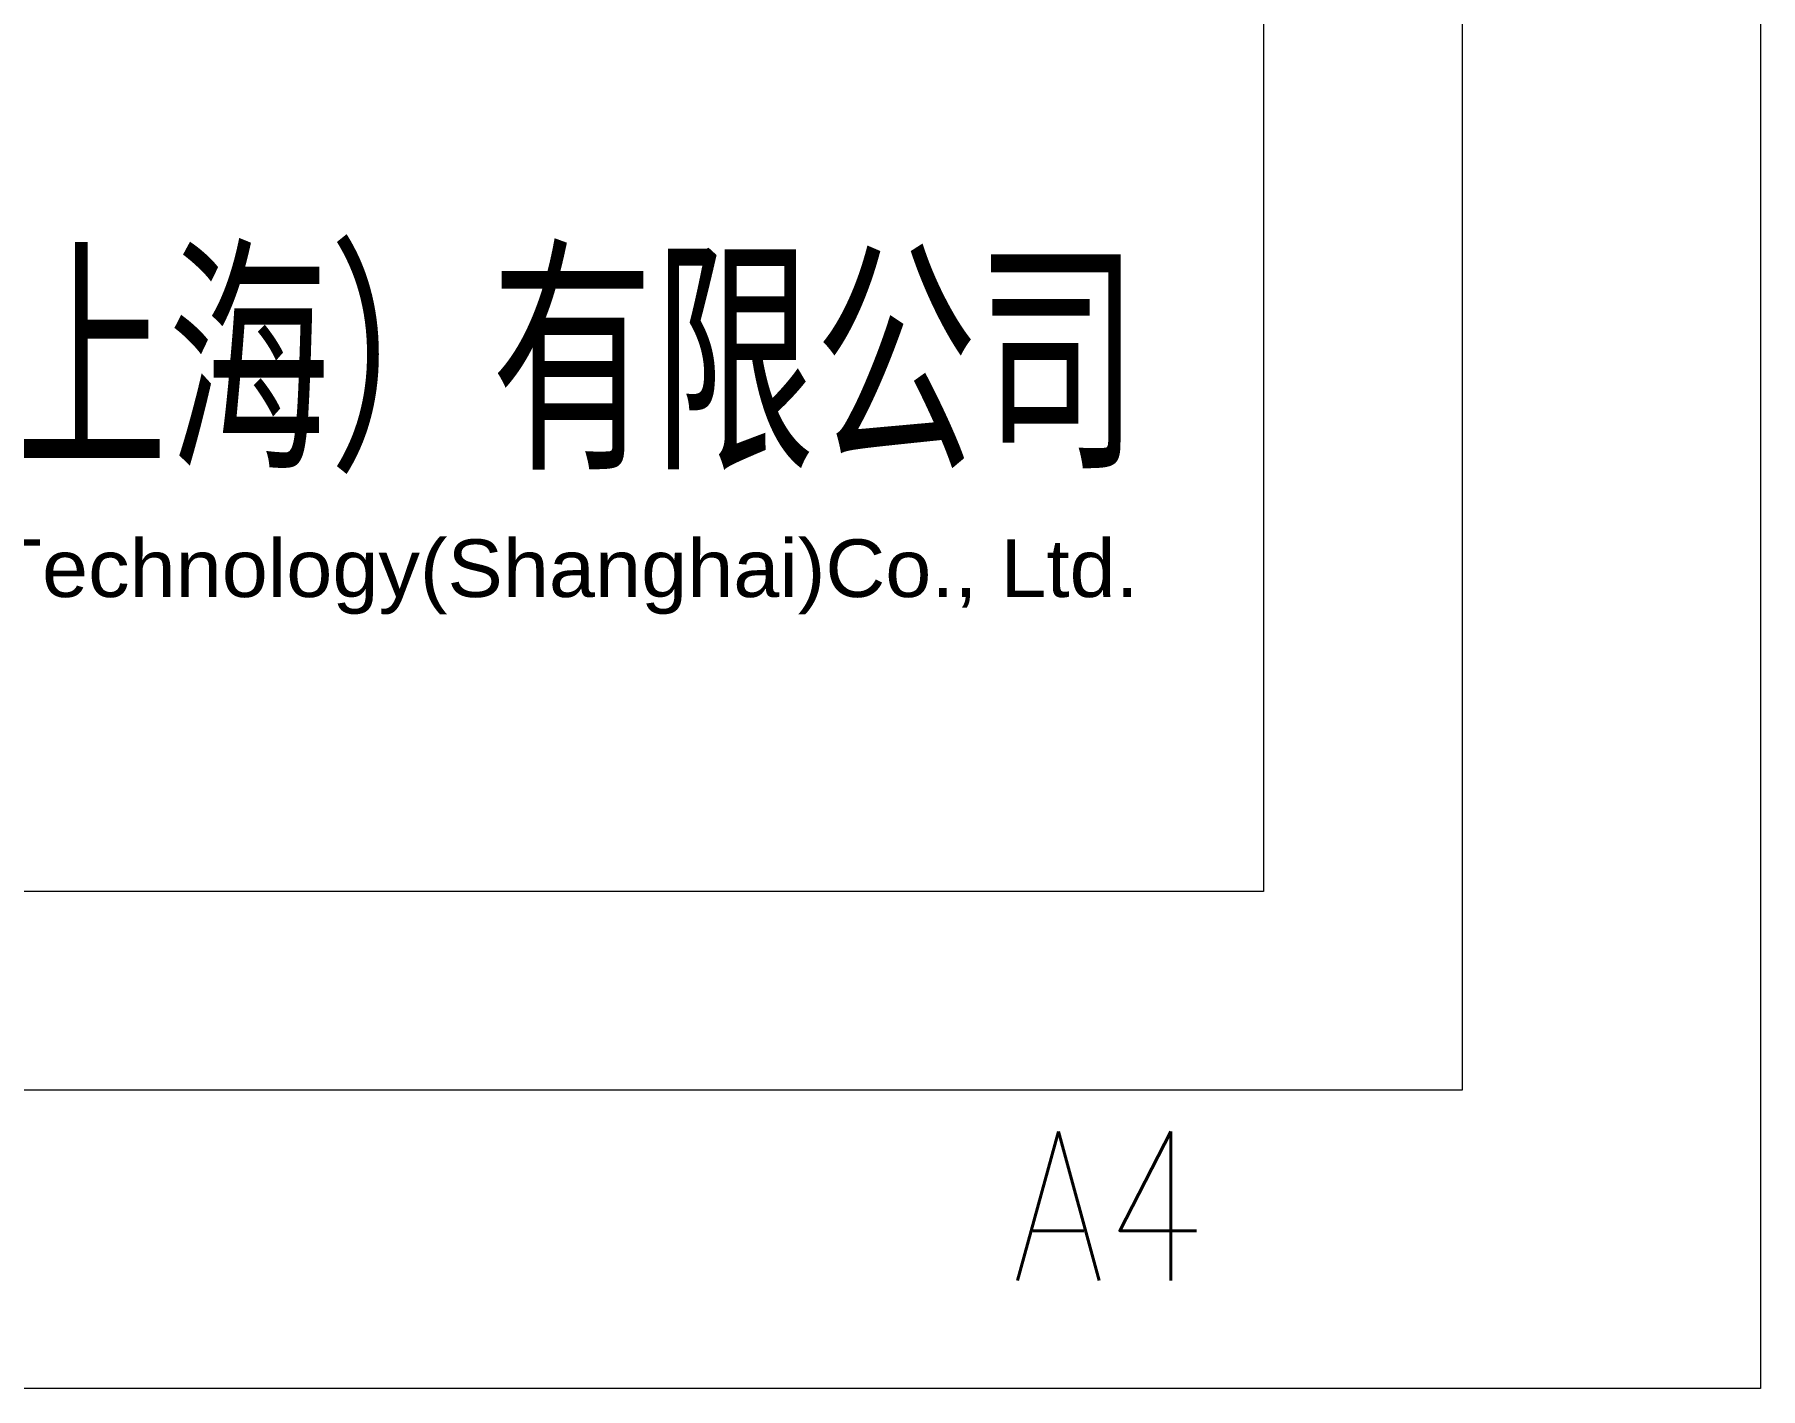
# Model space of a CAD drawing. Header units: millimetres. Extents: x 29078 to 32945, y -44812 to -43100.
# Drawn here: x 32910.45 to 32945.17, y -44812.31 to -44785.07 of the extents above; entities that cross this region are included whole.
import ezdxf
from ezdxf.enums import TextEntityAlignment as Align

# ---------------------------------------------------------------- set-up
doc = ezdxf.new("R2010")
doc.units = ezdxf.units.MM
doc.layers.add('11', color=3, linetype='Continuous')
doc.layers.add('TK', color=7, linetype='Continuous', lineweight=13)
doc.layers.add('不可打印', color=7, linetype='Continuous', lineweight=13, plot=False)
doc.styles.add('Arial', font='arial.ttf', dxfattribs={"width": 0.7})
doc.styles.get("Standard").update_dxf_attribs({"font": 'simplex.shx', "bigfont": 'gbcbig.shx'})
doc.styles.add('黑体', font='simhei.ttf')

# ---------------------------------------------------------------- blocks, each defined once
blk = doc.blocks.new('A$C75164159')
at = {"layer": 'TK', "ltscale": 2}
for p, q in [((-6, 291), (-6, 6)), ((-10, 287), (-10, 10)), ((-6, 6), (-204, 6))]:
    blk.add_line(p, q, dxfattribs=at)
at = {"layer": 'TK'}
blk.add_line((-10, 10), (-190, 10), dxfattribs=at)
at = {"layer": '不可打印', "color": 1, "linetype": 'Continuous', "ltscale": 2}
for p, q in [((0, 297), (0, 0)), ((0, 0), (-210, 0))]:
    blk.add_line(p, q, dxfattribs=at)
blk = doc.blocks.new('*U39')
at = {"layer": 'TK'}
blk.add_lwpolyline([(-1791.986, 12604.92), (-1611.986, 12604.92), (-1611.986, 12548.92), (-1791.986, 12548.92)], close=True, dxfattribs=at)
at = {"layer": 'TK', "lineweight": 18}
for s, height, style, width, p, p2 in [('华域汽车车身零件（上海）有限公司', 3.71621, '黑体', 0.609048, (-1666.578, 12557.803), (-1614.495, 12557.803)), ('Huayu Automotive Body Components Technology(Shanghai)Co., Ltd.', 1.15946, 'Arial', 1.029329, (-1665.838, 12554.842), (-1614.494, 12554.842))]:
    blk.add_text(s, height=height, dxfattribs=dict(at, style=style, width=width)).set_placement(p, p2, align=Align.FIT)

msp = doc.modelspace()

# ---------------------------------------------------------------- block references
at = {"layer": 'TK'}
for name, p in [('A$C75164159', (32945.169, -44812.306)), ('*U39', (34547.155, -57351.226))]:
    msp.add_blockref(name, p, dxfattribs=at)

# ---------------------------------------------------------------- texts
at = {"layer": '11', "lineweight": 18, "width": 0.8}
msp.add_text('A4', height=3, dxfattribs=at).set_placement((32932.075, -44808.634), align=Align.MIDDLE_CENTER)

doc.saveas('drawing.dxf')
